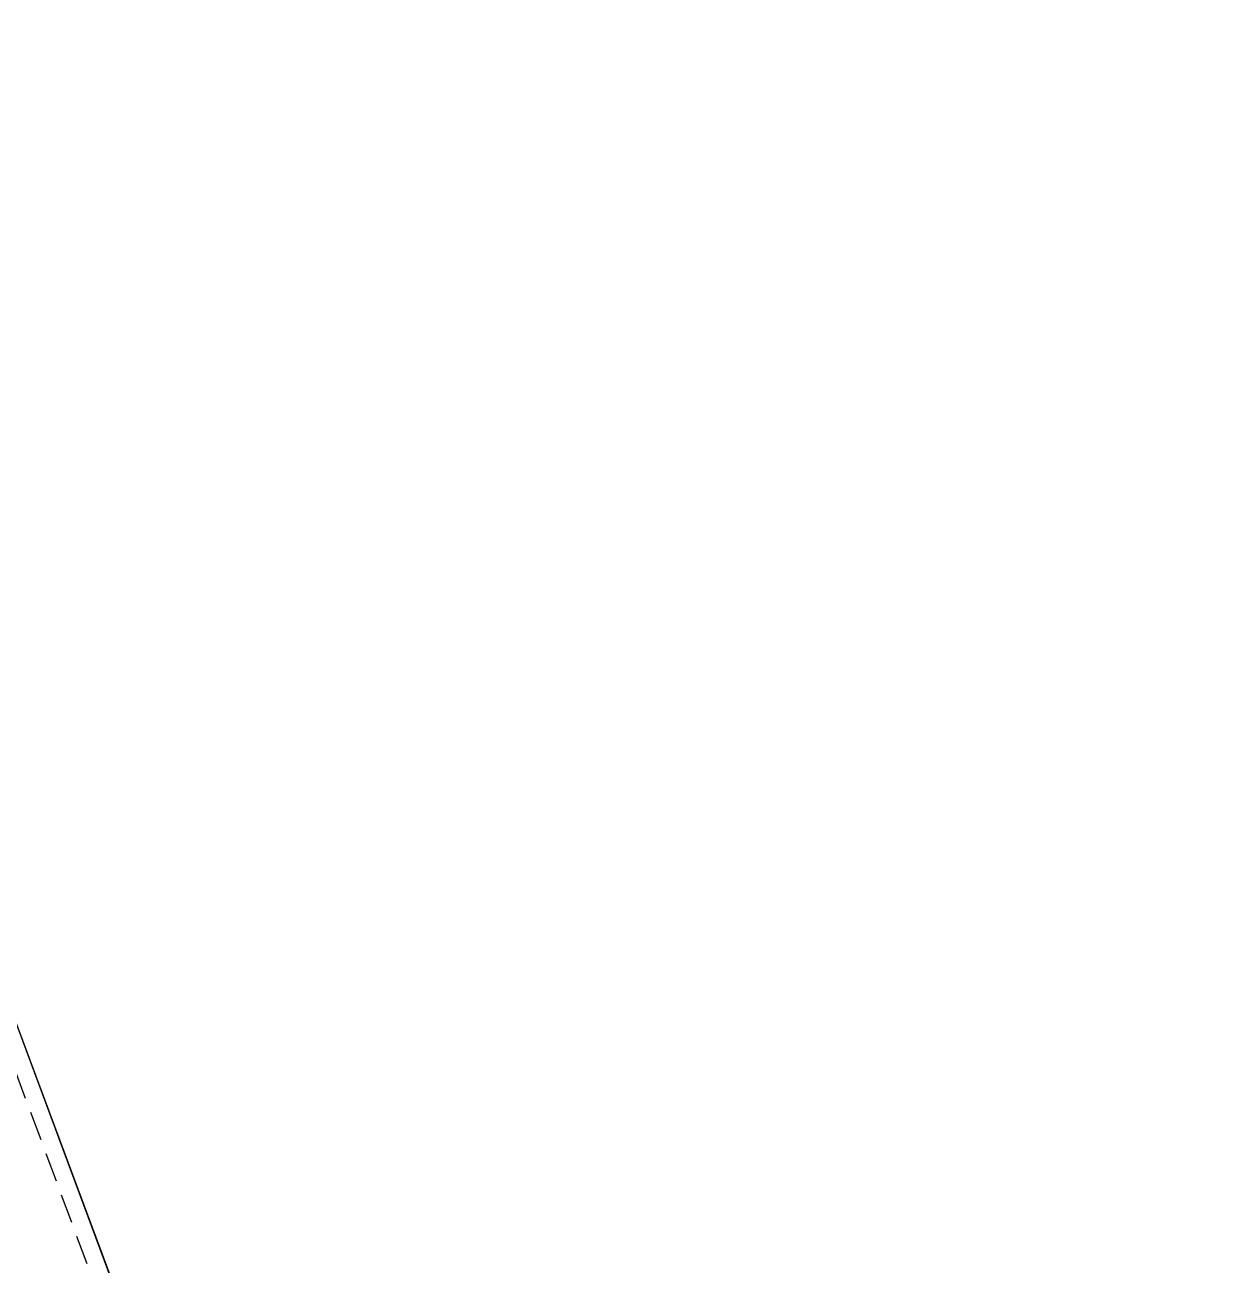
# Model space of a CAD drawing. Extents: x 12199666 to 24617114, y 1197707 to 2548648.
# Drawn here: x 12312448.6 to 12312652.7, y 1287408.5 to 1287619.4 of the extents above; entities that cross this region are included whole.
import ezdxf

# ---------------------------------------------------------------- set-up
doc = ezdxf.new("R2010")
doc.units = 0
doc.header["$LTSCALE"] = 10
doc.header["$MEASUREMENT"] = 0
doc.linetypes.add('TX-PLAN-T1-F11$0$DASHED', pattern=[0.75, 0.5, -0.25])
doc.layers.add('TX-PLAN-T1-F11$0$_EDO-ALUMINIUM-SECTION', color=90, linetype='Continuous', lineweight=30)
doc.layers.add('TX-PLAN-T1-F11$0$幕墙线', color=114, linetype='Continuous', lineweight=30)
doc.layers.add('TX-PLAN-T1-F11$0$F-Alum', color=4, linetype='Continuous')
doc.layers.add('TX-PLAN-T1-F11$0$F-dashed line', color=8, linetype='TX-PLAN-T1-F11$0$DASHED')

# ---------------------------------------------------------------- blocks, each defined once
blk = doc.blocks.new('TX-PLAN-T1-F11$0$TY001')
at = {"layer": 'TX-PLAN-T1-F11$0$F-Alum', "flags": 128}
blk.add_lwpolyline([(27.04169836640358, -46.80740425240947), (364.0961239619646, -630.2264829897904)], dxfattribs=at)
at = {"layer": 'TX-PLAN-T1-F11$0$F-dashed line', "flags": 128}
blk.add_lwpolyline([(29.57848780532368, -45.34184349645511), (366.632913393667, -628.760922236208)], dxfattribs=at)
blk = doc.blocks.new('TX-PLAN-T1-F11$0$A$C21521A5F')
at = {"rotation": 90}
blk.add_blockref('TX-PLAN-T1-F11$0$TY001', (388.7170751225203, 9260.219757124782, 0.0004146164392175001), dxfattribs=at)
blk = doc.blocks.new('TX-PLAN-T1-F11$0$标准层幕墙0118')
at = {"color": 3, "rotation": 90}
blk.add_blockref('TX-PLAN-T1-F11$0$A$C21521A5F', (22760.21984725795, 37461.28223098579, -0.0004146164392191675), dxfattribs=at)
blk = doc.blocks.new('TX-PLAN-T1-F11')
at = {"layer": 'TX-PLAN-T1-F11$0$幕墙线'}
blk.add_lwpolyline([(12298982.62553614, 1289819.340700594), (12299352.26487812, 1289112.991852222), (12300569.31856482, 1289566.571806696), (12300831.36174492, 1288863.447349957), (12302048.41560077, 1289317.028307026), (12302310.45328848, 1288613.918586898), (12303527.51263673, 1289067.484807356), (12303789.55581683, 1288364.360350616), (12305006.61152267, 1288817.952272944), (12305268.65918735, 1288114.81578222), (12306485.70670864, 1288568.397808015), (12306747.74988874, 1287865.273351276), (12307964.80523463, 1288318.850310234), (12308226.84686178, 1287615.73002044), (12309443.90078055, 1288069.310808675), (12309705.94396066, 1287366.186351935), (12310922.99930654, 1287819.763310893), (12311185.04099635, 1287116.642852169), (12312402.09485246, 1287570.223809334), (12312664.13793503, 1286867.099316243), (12313881.19188842, 1287320.680309664), (12314143.23506852, 1286617.555852924), (12315360.28892438, 1287071.136809994)], dxfattribs=at)
at = {"layer": 'TX-PLAN-T1-F11$0$_EDO-ALUMINIUM-SECTION', "rotation": 350.4236156863823}
blk.add_blockref('TX-PLAN-T1-F11$0$标准层幕墙0118', (12293055.45042718, 1251790.443008234), dxfattribs=at)

msp = doc.modelspace()

# ---------------------------------------------------------------- block references
msp.add_blockref('TX-PLAN-T1-F11', (0, 0))

doc.saveas('drawing.dxf')
